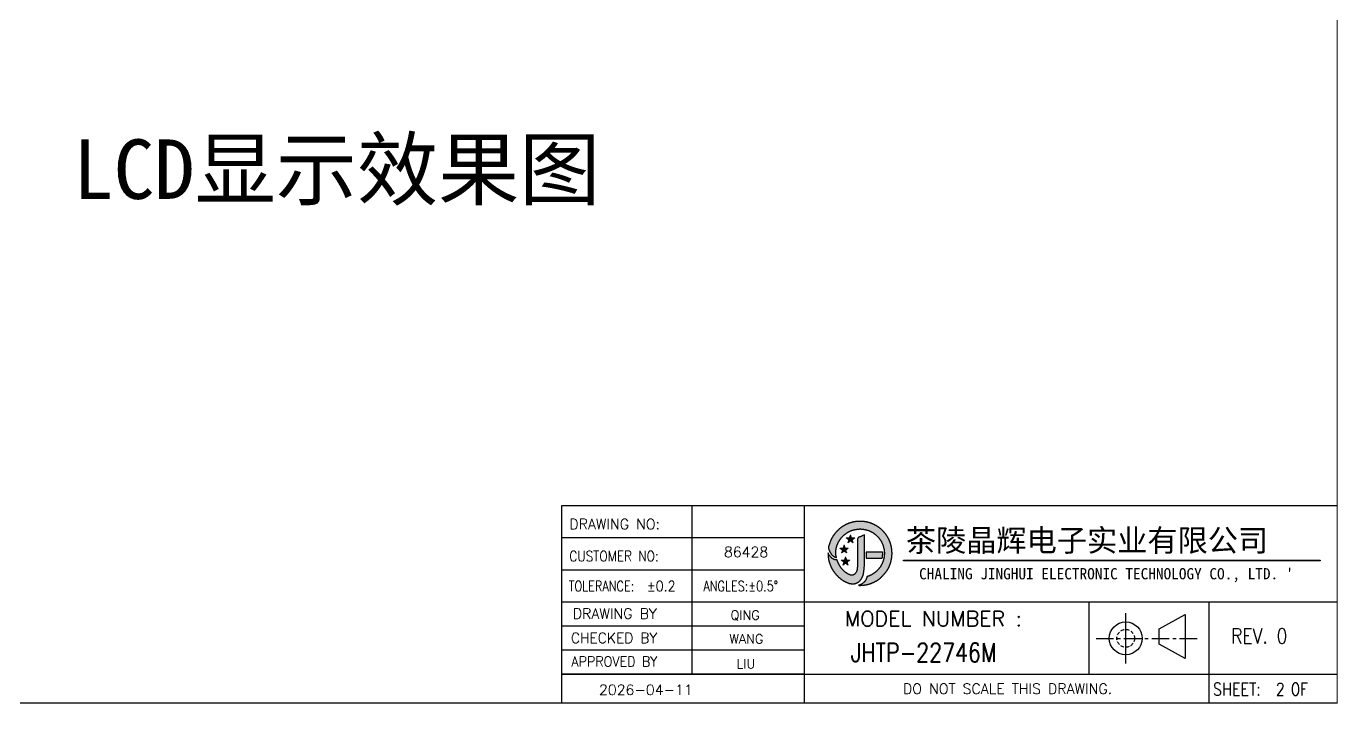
# Model space of a CAD drawing. Header units: millimetres. Extents: x 406 to 1082, y -777 to -474.
# Drawn here: x 987.7 to 1081.9, y -776.6 to -727.9 of the extents above; entities that cross this region are included whole.
import ezdxf

# ---------------------------------------------------------------- set-up
doc = ezdxf.new("R2010")
doc.units = ezdxf.units.MM
doc.linetypes.add('CENTER', pattern=[2, 1.25, -0.25, 0.25, -0.25])
doc.linetypes.add('HIDDEN', pattern=[0.375, 0.25, -0.125])
for name, color, linetype in [('C', 1, 'Continuous'), ('s', 42, 'Continuous'), ('SPEC', 2, 'Continuous'), ('图层 1', 7, 'Continuous')]:
    doc.layers.add(name, color=color, linetype=linetype)
doc.styles.add('1', font='simhei_0.ttf', dxfattribs={"height": 3})
doc.styles.add('4534', font='simhei_0.ttf')
doc.styles.add('ROMANS', font='ROMANS.shx')

# ---------------------------------------------------------------- blocks, each defined once
blk = doc.blocks.new('1')
h = blk.add_hatch(color=150)
h.set_gradient(color1=(59, 131, 247), color2=(30, 113, 246), rotation=15, tint=0.18, name='INVCYLINDER')
edge = h.paths.add_edge_path()
edge.add_spline(control_points=[(6.25, 1.71), (6.31, 1.76), (7.01, 2.45), (7.2, 2.88), (7.47, 3.41), (7.62, 4.01), (7.62, 4.61), (7.62, 4.71), (7.61, 4.82), (7.6, 4.93), (7.52, 5.87), (7.1, 6.74), (6.41, 7.38), (5.71, 8.02), (4.8, 8.37), (3.85, 8.37), (2.15, 8.37), (0.7, 7.23), (0.24, 5.68), (0.24, 5.68), (0.14, 5.35), (0.14, 5.35), (0.15, 5.24), (0.17, 4.93), (0.47, 4.5), (0.62, 4.29), (0.9, 4.17), (1.1, 4.08), (1, 4.3), (1, 4.63), (1, 4.78), (1.09, 6.28), (2.34, 7.47), (3.85, 7.47), (4.48, 7.47), (5.08, 7.26), (5.58, 6.88), (5.91, 6.64), (6.18, 6.32), (6.37, 5.96), (6.57, 5.6), (6.68, 5.18), (6.71, 4.76), (6.71, 4.71), (6.71, 4.66), (6.71, 4.61), (6.71, 4.42), (6.69, 4.23), (6.65, 4.04), (6.65, 4.04), (6.65, 4.04), (6.65, 4.03), (6.46, 3.11), (5.83, 2.33), (4.95, 1.97), (4.86, 1.93), (4.77, 1.9), (4.68, 1.87), (4.64, 1.69), (4.46, 1.07), (3.68, 0.85), (3.74, 0.84), (3.8, 0.84), (3.85, 0.84), (4.73, 0.84), (5.58, 1.15), (6.25, 1.71)], knot_values=[0, 0, 0, 0, 1, 1, 1, 2, 2, 2, 3, 3, 3, 4, 4, 4, 5, 5, 5, 6, 6, 6, 7, 7, 7, 8, 8, 8, 9, 9, 9, 10, 10, 10, 11, 11, 11, 12, 12, 12, 13, 13, 13, 14, 14, 14, 15, 15, 15, 16, 16, 16, 17, 17, 17, 18, 18, 18, 19, 19, 19, 20, 20, 20, 21, 21, 21, 22, 22, 22, 22], degree=3, periodic=0)
h = blk.add_hatch(color=150)
h.set_gradient(color1=(44, 122, 246), color2=(30, 113, 246), rotation=15, tint=0.18, name='INVCYLINDER')
edge = h.paths.add_edge_path()
edge.add_spline(control_points=[(4.1, 1.76), (4.1, 1.76), (4.1, 1.76), (4.1, 1.76), (4.1, 1.76), (4.1, 1.77), (4.1, 1.77), (4.15, 1.87), (4.18, 1.95), (4.2, 2.01), (4.2, 2.02), (4.21, 2.03), (4.21, 2.05), (4.21, 2.05), (4.21, 2.05), (4.21, 2.05), (4.24, 2.17), (4.27, 2.31), (4.3, 2.48), (4.3, 2.48), (4.3, 2.5), (4.3, 2.5), (4.33, 2.7), (4.35, 2.93), (4.36, 3.19), (4.36, 3.19), (4.36, 3.22), (4.36, 3.22), (4.38, 3.48), (4.39, 3.76), (4.39, 4.04), (4.39, 4.28), (4.39, 4.53), (4.39, 4.76), (4.39, 5.15), (4.38, 5.52), (4.37, 5.83), (4.37, 6.11), (4.36, 6.34), (4.36, 6.46), (4.36, 6.46), (4.37, 6.77), (4.37, 6.77), (4.37, 6.77), (4.09, 6.65), (4.09, 6.65), (4.04, 6.63), (4.01, 6.61), (3.97, 6.59), (3.94, 6.58), (3.89, 6.56), (3.88, 6.55), (3.76, 6.54), (3.55, 6.48), (3.55, 6.17), (3.55, 6.17), (3.55, 5.89), (3.55, 5.89), (3.55, 5.46), (3.55, 4.62), (3.54, 3.94), (3.54, 3.48), (3.54, 3.15), (3.54, 3.01), (3.54, 2.97), (3.54, 2.94), (3.53, 2.93), (3.5, 2.68), (3.46, 2.41), (3.28, 2.22), (3.16, 2.1), (3.03, 2.05), (2.88, 2.05), (2.74, 2.05), (2.59, 2.09), (2.42, 2.19), (1.9, 2.49), (1.51, 2.95), (1.24, 3.59), (1.2, 3.67), (1.18, 3.75), (1.15, 3.83), (0.62, 3.82), (0.27, 4.33), (0.27, 4.33), (0.18, 4.46), (0.12, 4.58), (0.09, 4.68), (0.09, 4.66), (0.09, 4.63), (0.09, 4.61), (0.09, 3.04), (1.07, 1.62), (2.54, 1.08), (2.54, 1.08), (2.88, 1.01), (3.12, 1.04), (3.67, 1.09), (3.96, 1.47), (4.1, 1.76)], knot_values=[0, 0, 0, 0, 1, 1, 1, 2, 2, 2, 3, 3, 3, 4, 4, 4, 5, 5, 5, 6, 6, 6, 7, 7, 7, 8, 8, 8, 9, 9, 9, 10, 10, 10, 11, 11, 11, 12, 12, 12, 13, 13, 13, 14, 14, 14, 15, 15, 15, 16, 16, 16, 17, 17, 17, 18, 18, 18, 19, 19, 19, 20, 20, 20, 21, 21, 21, 22, 22, 22, 23, 23, 23, 24, 24, 24, 25, 25, 25, 26, 26, 26, 27, 27, 27, 28, 28, 28, 29, 29, 29, 30, 30, 30, 31, 31, 31, 32, 32, 32, 33, 33, 33, 33], degree=3, periodic=0)
h = blk.add_hatch(color=150)
h.set_gradient(color1=(40, 119, 246), color2=(10, 96, 235), centered=1, tint=0.79, name='SPHERICAL')
edge = h.paths.add_edge_path()
edge.add_spline(control_points=[(6.51, 4.76), (6.51, 4.76), (4.58, 4.76), (4.58, 4.76), (4.59, 4.53), (4.59, 4.28), (4.58, 4.04), (4.58, 4.04), (6.46, 4.04), (6.46, 4.04), (6.5, 4.23), (6.52, 4.42), (6.52, 4.61), (6.52, 4.66), (6.52, 4.71), (6.51, 4.76)], knot_values=[0, 0, 0, 0, 1, 1, 1, 2, 2, 2, 3, 3, 3, 4, 4, 4, 5, 5, 5, 5], degree=3, periodic=0)
h = blk.add_hatch(color=150)
h.set_gradient(color1=(59, 131, 247), color2=(30, 113, 246), rotation=15, tint=0.18, name='INVCYLINDER')
h.paths.add_polyline_path([(8.96, 3.74), (8.96, 3.8), (57.96, 3.8), (57.96, 3.74)])
at = {"layer": 's', "true_color": 0xe50011}
h = blk.add_hatch(color=12, dxfattribs=at)
h.dxf.hatch_style = 2
h.paths.add_polyline_path([(2.72, 6.8), (2.85, 6.45), (3.22, 6.44), (2.92, 6.21), (3.03, 5.85), (2.72, 6.06), (2.41, 5.85), (2.52, 6.21), (2.22, 6.44), (2.59, 6.45)])
h = blk.add_hatch(color=12, dxfattribs=at)
h.dxf.hatch_style = 2
h.paths.add_polyline_path([(2.15, 4.18), (2.28, 3.83), (2.65, 3.82), (2.35, 3.59), (2.46, 3.23), (2.15, 3.44), (1.84, 3.23), (1.95, 3.59), (1.65, 3.82), (2.02, 3.83)])
at = {"layer": '图层 1', "true_color": 0xe50011}
h = blk.add_hatch(color=12, dxfattribs=at)
h.dxf.hatch_style = 2
h.paths.add_polyline_path([(1.98, 5.59), (2.1, 5.24), (2.47, 5.23), (2.18, 5), (2.28, 4.65), (1.98, 4.85), (1.67, 4.65), (1.77, 5), (1.48, 5.23), (1.85, 5.24)])
at = {"color": 152, "true_color": 0x0852c9}
for points in [[(6.25, 1.71), (6.28, 1.73), (6.31, 1.76), (6.33, 1.79), (6.36, 1.81), (6.38, 1.84), (6.41, 1.86), (6.43, 1.89), (6.46, 1.91), (6.48, 1.94), (6.51, 1.97), (6.53, 1.99), (6.56, 2.02), (6.58, 2.05), (6.6, 2.07), (6.63, 2.1), (6.65, 2.13), (6.68, 2.15), (6.7, 2.18), (6.72, 2.21), (6.75, 2.23), (6.77, 2.26), (6.79, 2.29), (6.82, 2.32), (6.84, 2.35), (6.86, 2.37), (6.89, 2.4), (6.91, 2.43), (6.93, 2.46), (6.95, 2.49), (6.97, 2.52), (6.99, 2.54), (7.02, 2.57), (7.04, 2.6), (7.06, 2.63), (7.08, 2.66), (7.1, 2.69), (7.11, 2.72), (7.13, 2.76), (7.15, 2.79), (7.17, 2.82), (7.18, 2.85), (7.2, 2.88), (7.21, 2.91), (7.23, 2.94), (7.24, 2.98), (7.26, 3.01), (7.27, 3.04), (7.29, 3.07), (7.3, 3.11), (7.32, 3.14), (7.33, 3.17), (7.35, 3.21), (7.36, 3.24), (7.37, 3.27), (7.38, 3.31), (7.4, 3.34), (7.41, 3.38), (7.42, 3.41), (7.43, 3.44), (7.44, 3.48), (7.45, 3.51), (7.46, 3.55), (7.47, 3.58), (7.48, 3.62), (7.49, 3.65), (7.5, 3.69), (7.51, 3.72), (7.52, 3.76), (7.53, 3.79), (7.53, 3.83), (7.54, 3.86), (7.55, 3.9), (7.56, 3.93), (7.56, 3.97), (7.57, 4), (7.57, 4.04), (7.58, 4.07), (7.58, 4.11), (7.59, 4.15), (7.59, 4.18), (7.6, 4.22), (7.6, 4.25), (7.6, 4.29), (7.61, 4.33), (7.61, 4.36), (7.61, 4.4), (7.61, 4.43), (7.62, 4.47), (7.62, 4.51), (7.62, 4.54), (7.62, 4.58), (7.62, 4.61), (7.62, 4.64), (7.62, 4.68), (7.62, 4.72), (7.61, 4.75), (7.61, 4.79), (7.61, 4.82), (7.61, 4.86), (7.61, 4.9), (7.6, 4.93), (7.6, 4.93), (7.6, 4.97), (7.6, 5), (7.59, 5.04), (7.59, 5.08), (7.58, 5.11), (7.58, 5.15), (7.57, 5.18), (7.57, 5.22), (7.56, 5.25), (7.56, 5.29), (7.55, 5.33), (7.54, 5.36), (7.54, 5.4), (7.53, 5.43), (7.52, 5.47), (7.51, 5.5), (7.5, 5.54), (7.49, 5.57), (7.48, 5.61), (7.47, 5.64), (7.46, 5.68), (7.45, 5.71), (7.44, 5.74), (7.43, 5.78), (7.42, 5.81), (7.41, 5.85), (7.4, 5.88), (7.38, 5.91), (7.37, 5.95), (7.36, 5.98), (7.35, 6.02), (7.33, 6.05), (7.32, 6.08), (7.3, 6.12), (7.29, 6.15), (7.27, 6.18), (7.26, 6.21), (7.24, 6.25), (7.23, 6.28), (7.21, 6.31), (7.2, 6.34), (7.18, 6.37), (7.16, 6.41), (7.14, 6.44), (7.13, 6.47), (7.11, 6.5), (7.09, 6.53), (7.07, 6.56), (7.05, 6.59), (7.03, 6.62), (7.01, 6.65), (6.99, 6.68), (6.97, 6.71), (6.95, 6.74), (6.93, 6.77), (6.91, 6.8), (6.89, 6.83), (6.87, 6.86), (6.85, 6.89), (6.83, 6.92), (6.8, 6.95), (6.78, 6.98), (6.76, 7), (6.74, 7.03), (6.71, 7.06), (6.69, 7.09), (6.66, 7.11), (6.64, 7.14), (6.62, 7.17), (6.59, 7.19), (6.57, 7.22), (6.54, 7.24), (6.52, 7.27), (6.49, 7.3), (6.47, 7.32), (6.44, 7.35), (6.41, 7.37), (6.41, 7.38), (6.38, 7.4), (6.35, 7.43), (6.32, 7.45), (6.3, 7.47), (6.27, 7.5), (6.24, 7.52), (6.21, 7.54), (6.19, 7.56), (6.16, 7.59), (6.13, 7.61), (6.1, 7.63), (6.07, 7.65), (6.04, 7.67), (6.01, 7.69), (5.98, 7.71), (5.95, 7.73), (5.92, 7.75), (5.89, 7.77), (5.86, 7.79), (5.83, 7.81), (5.8, 7.83), (5.77, 7.85), (5.74, 7.87), (5.71, 7.89), (5.68, 7.9), (5.65, 7.92), (5.61, 7.94), (5.58, 7.95), (5.55, 7.97), (5.52, 7.99), (5.48, 8), (5.45, 8.02), (5.42, 8.03), (5.39, 8.05), (5.35, 8.06), (5.32, 8.08), (5.29, 8.09), (5.25, 8.1), (5.22, 8.12), (5.19, 8.13), (5.15, 8.14), (5.12, 8.16), (5.09, 8.17), (5.05, 8.18), (5.02, 8.19), (4.98, 8.2), (4.95, 8.21), (4.91, 8.22), (4.88, 8.23), (4.84, 8.24), (4.81, 8.25), (4.77, 8.26), (4.74, 8.27), (4.7, 8.28), (4.67, 8.29), (4.63, 8.29), (4.6, 8.3), (4.56, 8.31), (4.53, 8.31), (4.49, 8.32), (4.46, 8.33), (4.42, 8.33), (4.39, 8.34), (4.35, 8.34), (4.31, 8.35), (4.28, 8.35), (4.24, 8.35), (4.21, 8.36), (4.17, 8.36), (4.13, 8.36), (4.1, 8.37), (4.06, 8.37), (4.03, 8.37), (3.99, 8.37), (3.95, 8.37), (3.92, 8.37), (3.88, 8.37), (3.85, 8.37), (3.82, 8.37), (3.78, 8.37), (3.74, 8.37), (3.71, 8.37), (3.67, 8.37), (3.64, 8.37), (3.6, 8.37), (3.56, 8.36), (3.53, 8.36), (3.49, 8.36), (3.46, 8.35), (3.42, 8.35), (3.38, 8.35), (3.35, 8.34), (3.31, 8.34), (3.28, 8.33), (3.24, 8.33), (3.21, 8.32), (3.17, 8.31), (3.14, 8.31), (3.1, 8.3), (3.06, 8.29), (3.03, 8.28), (2.99, 8.28), (2.96, 8.27), (2.92, 8.26), (2.89, 8.25), (2.85, 8.24), (2.82, 8.23), (2.79, 8.22), (2.75, 8.21), (2.72, 8.2), (2.68, 8.19), (2.65, 8.18), (2.61, 8.17), (2.58, 8.15), (2.55, 8.14), (2.51, 8.13), (2.48, 8.12), (2.45, 8.1), (2.41, 8.09), (2.38, 8.07), (2.35, 8.06), (2.31, 8.05), (2.28, 8.03), (2.25, 8.02), (2.21, 8), (2.18, 7.98), (2.15, 7.97), (2.12, 7.95), (2.09, 7.93), (2.05, 7.92), (2.02, 7.9), (1.99, 7.88), (1.96, 7.86), (1.93, 7.85), (1.9, 7.83), (1.87, 7.81), (1.84, 7.79), (1.81, 7.77), (1.78, 7.75), (1.75, 7.73), (1.72, 7.71), (1.69, 7.69), (1.66, 7.67), (1.63, 7.65), (1.6, 7.62), (1.57, 7.6), (1.54, 7.58), (1.51, 7.56), (1.49, 7.54), (1.46, 7.51), (1.43, 7.49), (1.4, 7.47), (1.38, 7.44), (1.35, 7.42), (1.32, 7.4), (1.3, 7.37), (1.27, 7.35), (1.24, 7.32), (1.22, 7.3), (1.19, 7.27), (1.17, 7.25), (1.14, 7.22), (1.12, 7.19), (1.09, 7.17), (1.07, 7.14), (1.04, 7.11), (1.02, 7.09), (1, 7.06), (0.97, 7.03), (0.95, 7), (0.93, 6.98), (0.9, 6.95), (0.88, 6.92), (0.86, 6.89), (0.84, 6.86), (0.82, 6.83), (0.8, 6.8), (0.77, 6.78), (0.75, 6.75), (0.73, 6.72), (0.71, 6.69), (0.69, 6.66), (0.67, 6.63), (0.65, 6.6), (0.64, 6.56), (0.62, 6.53), (0.6, 6.5), (0.58, 6.47), (0.56, 6.44), (0.55, 6.41), (0.53, 6.38), (0.51, 6.35), (0.5, 6.31), (0.48, 6.28), (0.46, 6.25), (0.45, 6.22), (0.43, 6.18), (0.42, 6.15), (0.4, 6.12), (0.39, 6.08), (0.37, 6.05), (0.36, 6.02), (0.35, 5.98), (0.33, 5.95), (0.32, 5.92), (0.31, 5.88), (0.3, 5.85), (0.29, 5.82), (0.27, 5.78), (0.26, 5.75), (0.25, 5.71), (0.24, 5.68), (0.24, 5.68), (0.23, 5.64), (0.22, 5.61), (0.21, 5.57), (0.2, 5.54), (0.19, 5.51), (0.17, 5.47), (0.16, 5.44), (0.15, 5.4), (0.14, 5.37), (0.14, 5.35), (0.14, 5.31), (0.14, 5.28), (0.15, 5.24), (0.16, 5.21), (0.16, 5.17), (0.17, 5.14), (0.18, 5.1), (0.19, 5.07), (0.2, 5.03), (0.21, 5), (0.22, 4.96), (0.24, 4.93), (0.25, 4.9), (0.27, 4.86), (0.28, 4.83), (0.3, 4.8), (0.31, 4.77), (0.33, 4.73), (0.35, 4.7), (0.36, 4.67), (0.38, 4.64), (0.4, 4.61), (0.42, 4.58), (0.44, 4.55), (0.46, 4.52), (0.47, 4.5), (0.5, 4.47), (0.52, 4.44), (0.54, 4.41), (0.57, 4.39), (0.6, 4.36), (0.62, 4.34), (0.65, 4.32), (0.68, 4.3), (0.71, 4.28), (0.74, 4.26), (0.77, 4.24), (0.8, 4.22), (0.84, 4.21), (0.87, 4.19), (0.9, 4.17), (0.93, 4.16), (0.97, 4.14), (1, 4.13), (1.03, 4.11), (1.06, 4.1), (1.1, 4.08), (1.1, 4.08), (1.09, 4.12), (1.07, 4.15), (1.06, 4.18), (1.05, 4.22), (1.04, 4.25), (1.04, 4.29), (1.03, 4.32), (1.02, 4.36), (1.02, 4.4), (1.01, 4.43), (1.01, 4.47), (1.01, 4.5), (1, 4.54), (1, 4.57), (1, 4.61), (1, 4.65), (1, 4.68), (1, 4.72), (1, 4.75), (1, 4.78), (1, 4.81), (1, 4.85), (1.01, 4.88), (1.01, 4.92), (1.02, 4.96), (1.02, 4.99), (1.02, 5.03), (1.03, 5.06), (1.04, 5.1), (1.04, 5.13), (1.05, 5.17), (1.06, 5.2), (1.06, 5.24), (1.07, 5.27), (1.08, 5.31), (1.09, 5.34), (1.1, 5.38), (1.11, 5.41), (1.12, 5.45), (1.13, 5.48), (1.14, 5.52), (1.15, 5.55), (1.17, 5.58), (1.18, 5.62), (1.19, 5.65), (1.2, 5.69), (1.22, 5.72), (1.23, 5.75), (1.25, 5.79), (1.26, 5.82), (1.28, 5.85), (1.29, 5.88), (1.31, 5.92), (1.33, 5.95), (1.34, 5.98), (1.36, 6.01), (1.38, 6.04), (1.4, 6.07), (1.42, 6.1), (1.43, 6.13), (1.45, 6.16), (1.47, 6.19), (1.49, 6.22), (1.52, 6.25), (1.54, 6.28), (1.56, 6.31), (1.58, 6.34), (1.6, 6.37), (1.62, 6.4), (1.65, 6.43), (1.67, 6.45), (1.69, 6.48), (1.72, 6.51), (1.74, 6.53), (1.77, 6.56), (1.79, 6.59), (1.82, 6.61), (1.84, 6.64), (1.87, 6.66), (1.89, 6.69), (1.92, 6.71), (1.95, 6.74), (1.97, 6.76), (2, 6.78), (2.03, 6.81), (2.06, 6.83), (2.08, 6.85), (2.11, 6.88), (2.14, 6.9), (2.17, 6.92), (2.2, 6.94), (2.23, 6.96), (2.26, 6.98), (2.29, 7), (2.32, 7.02), (2.35, 7.04), (2.38, 7.06), (2.41, 7.08), (2.44, 7.09), (2.47, 7.11), (2.51, 7.13), (2.54, 7.15), (2.57, 7.16), (2.6, 7.18), (2.63, 7.19), (2.67, 7.21), (2.7, 7.22), (2.73, 7.24), (2.77, 7.25), (2.8, 7.27), (2.83, 7.28), (2.87, 7.29), (2.9, 7.3), (2.93, 7.32), (2.97, 7.33), (3, 7.34), (3.04, 7.35), (3.07, 7.36), (3.11, 7.37), (3.14, 7.38), (3.18, 7.39), (3.21, 7.39), (3.25, 7.4), (3.28, 7.41), (3.32, 7.42), (3.35, 7.42), (3.39, 7.43), (3.42, 7.43), (3.46, 7.44), (3.5, 7.44), (3.53, 7.45), (3.57, 7.45), (3.6, 7.46), (3.64, 7.46), (3.67, 7.46), (3.71, 7.46), (3.75, 7.46), (3.78, 7.47), (3.82, 7.47), (3.85, 7.47), (3.89, 7.47), (3.92, 7.47), (3.96, 7.46), (4, 7.46), (4.03, 7.46), (4.07, 7.46), (4.1, 7.46), (4.14, 7.45), (4.18, 7.45), (4.21, 7.44), (4.25, 7.44), (4.28, 7.43), (4.32, 7.43), (4.35, 7.42), (4.39, 7.42), (4.42, 7.41), (4.46, 7.4), (4.5, 7.39), (4.53, 7.39), (4.57, 7.38), (4.6, 7.37), (4.64, 7.36), (4.67, 7.35), (4.7, 7.34), (4.74, 7.33), (4.77, 7.32), (4.81, 7.3), (4.84, 7.29), (4.87, 7.28), (4.91, 7.27), (4.94, 7.25), (4.97, 7.24), (5.01, 7.22), (5.04, 7.21), (5.07, 7.19), (5.11, 7.18), (5.14, 7.16), (5.17, 7.15), (5.2, 7.13), (5.23, 7.11), (5.26, 7.09), (5.3, 7.08), (5.33, 7.06), (5.36, 7.04), (5.39, 7.02), (5.42, 7), (5.45, 6.98), (5.48, 6.96), (5.51, 6.94), (5.54, 6.92), (5.57, 6.9), (5.58, 6.88), (5.61, 6.86), (5.64, 6.84), (5.67, 6.81), (5.7, 6.79), (5.72, 6.77), (5.75, 6.74), (5.78, 6.72), (5.8, 6.69), (5.83, 6.67), (5.86, 6.64), (5.88, 6.62), (5.91, 6.59), (5.93, 6.57), (5.96, 6.54), (5.98, 6.51), (6, 6.49), (6.03, 6.46), (6.05, 6.43), (6.07, 6.4), (6.1, 6.38), (6.12, 6.35), (6.14, 6.32), (6.16, 6.29), (6.18, 6.26), (6.2, 6.23), (6.22, 6.2), (6.24, 6.17), (6.26, 6.14), (6.28, 6.11), (6.3, 6.08), (6.32, 6.05), (6.34, 6.02), (6.36, 5.99), (6.37, 5.96), (6.38, 5.93), (6.4, 5.9), (6.42, 5.87), (6.43, 5.84), (6.45, 5.8), (6.46, 5.77), (6.48, 5.74), (6.49, 5.7), (6.51, 5.67), (6.52, 5.64), (6.53, 5.6), (6.54, 5.57), (6.56, 5.54), (6.57, 5.5), (6.58, 5.47), (6.59, 5.43), (6.6, 5.4), (6.61, 5.36), (6.62, 5.33), (6.63, 5.29), (6.63, 5.26), (6.64, 5.22), (6.65, 5.19), (6.66, 5.15), (6.66, 5.12), (6.67, 5.08), (6.68, 5.05), (6.68, 5.01), (6.69, 4.98), (6.69, 4.94), (6.69, 4.9), (6.7, 4.87), (6.7, 4.83), (6.7, 4.8), (6.71, 4.76), (6.71, 4.72), (6.71, 4.69), (6.71, 4.65), (6.71, 4.62), (6.71, 4.61), (6.71, 4.57), (6.71, 4.54), (6.71, 4.5), (6.71, 4.46), (6.7, 4.43), (6.7, 4.39), (6.7, 4.36), (6.7, 4.32), (6.69, 4.29), (6.69, 4.25), (6.68, 4.21), (6.68, 4.18), (6.67, 4.14), (6.67, 4.11), (6.66, 4.07), (6.65, 4.04), (6.65, 4.03), (6.64, 4), (6.64, 3.96), (6.63, 3.93), (6.62, 3.89), (6.61, 3.86), (6.6, 3.82), (6.59, 3.79), (6.58, 3.76), (6.57, 3.72), (6.56, 3.69), (6.55, 3.65), (6.53, 3.62), (6.52, 3.59), (6.51, 3.55), (6.49, 3.52), (6.48, 3.49), (6.47, 3.45), (6.45, 3.42), (6.44, 3.39), (6.42, 3.35), (6.41, 3.32), (6.39, 3.29), (6.37, 3.26), (6.35, 3.23), (6.34, 3.19), (6.32, 3.16), (6.3, 3.13), (6.28, 3.1), (6.26, 3.07), (6.24, 3.04), (6.22, 3.01), (6.2, 2.98), (6.18, 2.95), (6.16, 2.92), (6.14, 2.89), (6.12, 2.86), (6.1, 2.84), (6.07, 2.81), (6.05, 2.78), (6.03, 2.75), (6, 2.73), (5.98, 2.7), (5.95, 2.67), (5.93, 2.65), (5.91, 2.62), (5.88, 2.59), (5.85, 2.57), (5.83, 2.54), (5.8, 2.52), (5.78, 2.49), (5.75, 2.47), (5.72, 2.45), (5.69, 2.42), (5.67, 2.4), (5.64, 2.38), (5.61, 2.36), (5.58, 2.33), (5.55, 2.31), (5.52, 2.29), (5.49, 2.27), (5.47, 2.25), (5.44, 2.23), (5.4, 2.21), (5.37, 2.19), (5.34, 2.17), (5.31, 2.15), (5.28, 2.13), (5.25, 2.12), (5.22, 2.1), (5.19, 2.08), (5.16, 2.06), (5.12, 2.05), (5.09, 2.03), (5.06, 2.02), (5.03, 2), (4.99, 1.99), (4.96, 1.97), (4.95, 1.97), (4.92, 1.96), (4.88, 1.94), (4.85, 1.93), (4.82, 1.92), (4.78, 1.91), (4.75, 1.89), (4.71, 1.88), (4.68, 1.87), (4.68, 1.87), (4.67, 1.84), (4.66, 1.8), (4.65, 1.77), (4.64, 1.73), (4.63, 1.7), (4.61, 1.66), (4.6, 1.63), (4.59, 1.6), (4.57, 1.57), (4.56, 1.53), (4.54, 1.5), (4.52, 1.47), (4.5, 1.44), (4.48, 1.41), (4.46, 1.38), (4.44, 1.35), (4.42, 1.32), (4.4, 1.29), (4.37, 1.27), (4.35, 1.24), (4.32, 1.21), (4.3, 1.19), (4.27, 1.16), (4.24, 1.14), (4.22, 1.12), (4.19, 1.09), (4.16, 1.07), (4.13, 1.05), (4.1, 1.03), (4.07, 1.01), (4.04, 1), (4.01, 0.98), (3.97, 0.96), (3.94, 0.94), (3.91, 0.93), (3.88, 0.92), (3.84, 0.9), (3.81, 0.89), (3.78, 0.88), (3.74, 0.87), (3.71, 0.85), (3.68, 0.85), (3.72, 0.85), (3.75, 0.84), (3.79, 0.84), (3.83, 0.84), (3.85, 0.84), (3.89, 0.84), (3.92, 0.84), (3.96, 0.84), (4, 0.85), (4.03, 0.85), (4.07, 0.85), (4.1, 0.85), (4.14, 0.85), (4.18, 0.86), (4.21, 0.86), (4.25, 0.86), (4.28, 0.87), (4.32, 0.87), (4.35, 0.88), (4.39, 0.88), (4.43, 0.89), (4.46, 0.89), (4.5, 0.9), (4.53, 0.91), (4.57, 0.91), (4.6, 0.92), (4.64, 0.93), (4.67, 0.93), (4.71, 0.94), (4.74, 0.95), (4.78, 0.96), (4.81, 0.97), (4.85, 0.98), (4.88, 0.99), (4.92, 1), (4.95, 1.01), (4.99, 1.02), (5.02, 1.03), (5.06, 1.04), (5.09, 1.05), (5.12, 1.07), (5.16, 1.08), (5.19, 1.09), (5.22, 1.1), (5.26, 1.12), (5.29, 1.13), (5.32, 1.14), (5.36, 1.16), (5.39, 1.17), (5.42, 1.19), (5.46, 1.2), (5.49, 1.22), (5.52, 1.23), (5.55, 1.25), (5.59, 1.27), (5.62, 1.28), (5.65, 1.3), (5.68, 1.32), (5.71, 1.34), (5.74, 1.35), (5.77, 1.37), (5.81, 1.39), (5.84, 1.41), (5.87, 1.43), (5.9, 1.45), (5.93, 1.47), (5.96, 1.49), (5.99, 1.51), (6.02, 1.53), (6.05, 1.55), (6.08, 1.57), (6.1, 1.59), (6.13, 1.61), (6.16, 1.64), (6.19, 1.66), (6.22, 1.68), (6.25, 1.7)], [(4.1, 1.76), (4.1, 1.76), (4.1, 1.77), (4.12, 1.8), (4.13, 1.84), (4.15, 1.87), (4.16, 1.9), (4.17, 1.94), (4.19, 1.97), (4.2, 2.01), (4.2, 2.01), (4.21, 2.04), (4.21, 2.05), (4.21, 2.05), (4.22, 2.09), (4.23, 2.12), (4.24, 2.16), (4.25, 2.19), (4.25, 2.23), (4.26, 2.27), (4.27, 2.3), (4.27, 2.34), (4.28, 2.37), (4.29, 2.41), (4.29, 2.44), (4.3, 2.48), (4.3, 2.48), (4.3, 2.5), (4.3, 2.54), (4.31, 2.57), (4.31, 2.61), (4.32, 2.64), (4.32, 2.68), (4.33, 2.72), (4.33, 2.75), (4.33, 2.79), (4.34, 2.82), (4.34, 2.86), (4.34, 2.9), (4.35, 2.93), (4.35, 2.97), (4.35, 3), (4.35, 3.04), (4.36, 3.08), (4.36, 3.11), (4.36, 3.15), (4.36, 3.18), (4.36, 3.19), (4.36, 3.22), (4.37, 3.26), (4.37, 3.29), (4.37, 3.33), (4.37, 3.37), (4.37, 3.4), (4.38, 3.44), (4.38, 3.47), (4.38, 3.51), (4.38, 3.55), (4.38, 3.58), (4.38, 3.62), (4.38, 3.65), (4.38, 3.69), (4.39, 3.73), (4.39, 3.76), (4.39, 3.8), (4.39, 3.83), (4.39, 3.87), (4.39, 3.91), (4.39, 3.94), (4.39, 3.98), (4.39, 4.02), (4.39, 4.04), (4.39, 4.08), (4.39, 4.12), (4.39, 4.15), (4.39, 4.19), (4.39, 4.22), (4.39, 4.26), (4.39, 4.3), (4.39, 4.33), (4.39, 4.37), (4.39, 4.4), (4.39, 4.44), (4.39, 4.48), (4.39, 4.51), (4.39, 4.55), (4.39, 4.58), (4.39, 4.62), (4.39, 4.66), (4.39, 4.69), (4.39, 4.73), (4.39, 4.76), (4.39, 4.8), (4.39, 4.83), (4.39, 4.87), (4.39, 4.9), (4.39, 4.94), (4.39, 4.98), (4.39, 5.01), (4.39, 5.05), (4.39, 5.08), (4.39, 5.12), (4.39, 5.16), (4.39, 5.19), (4.39, 5.23), (4.39, 5.26), (4.39, 5.3), (4.38, 5.34), (4.38, 5.37), (4.38, 5.41), (4.38, 5.45), (4.38, 5.48), (4.38, 5.52), (4.38, 5.55), (4.38, 5.59), (4.38, 5.63), (4.38, 5.66), (4.38, 5.7), (4.38, 5.73), (4.38, 5.77), (4.37, 5.81), (4.37, 5.83), (4.37, 5.87), (4.37, 5.9), (4.37, 5.94), (4.37, 5.97), (4.37, 6.01), (4.37, 6.05), (4.37, 6.08), (4.37, 6.12), (4.37, 6.15), (4.37, 6.19), (4.37, 6.23), (4.37, 6.26), (4.36, 6.3), (4.36, 6.33), (4.36, 6.37), (4.36, 6.41), (4.36, 6.44), (4.36, 6.46), (4.37, 6.77), (4.09, 6.65), (4.05, 6.63), (4.02, 6.62), (3.99, 6.6), (3.97, 6.59), (3.94, 6.58), (3.9, 6.56), (3.88, 6.55), (3.84, 6.55), (3.81, 6.54), (3.77, 6.53), (3.74, 6.52), (3.71, 6.5), (3.68, 6.48), (3.65, 6.46), (3.63, 6.43), (3.61, 6.4), (3.59, 6.37), (3.57, 6.34), (3.56, 6.31), (3.55, 6.27), (3.55, 6.24), (3.55, 6.2), (3.55, 6.17), (3.55, 5.89), (3.55, 5.85), (3.55, 5.82), (3.55, 5.78), (3.55, 5.74), (3.55, 5.71), (3.55, 5.67), (3.55, 5.64), (3.55, 5.6), (3.55, 5.56), (3.55, 5.53), (3.55, 5.49), (3.55, 5.46), (3.55, 5.42), (3.55, 5.38), (3.55, 5.35), (3.55, 5.31), (3.55, 5.28), (3.55, 5.24), (3.55, 5.2), (3.55, 5.17), (3.55, 5.13), (3.55, 5.1), (3.55, 5.06), (3.55, 5.02), (3.55, 4.99), (3.55, 4.95), (3.55, 4.92), (3.55, 4.88), (3.55, 4.84), (3.55, 4.81), (3.55, 4.77), (3.55, 4.73), (3.55, 4.7), (3.55, 4.66), (3.55, 4.63), (3.55, 4.59), (3.55, 4.55), (3.55, 4.52), (3.55, 4.48), (3.55, 4.45), (3.55, 4.41), (3.55, 4.37), (3.55, 4.34), (3.55, 4.3), (3.55, 4.27), (3.55, 4.23), (3.55, 4.19), (3.55, 4.16), (3.55, 4.12), (3.55, 4.09), (3.55, 4.05), (3.55, 4.01), (3.54, 3.98), (3.54, 3.94), (3.54, 3.91), (3.54, 3.87), (3.54, 3.84), (3.54, 3.8), (3.54, 3.76), (3.54, 3.73), (3.54, 3.69), (3.54, 3.66), (3.54, 3.62), (3.54, 3.58), (3.54, 3.55), (3.54, 3.51), (3.54, 3.48), (3.54, 3.44), (3.54, 3.4), (3.54, 3.37), (3.54, 3.33), (3.54, 3.3), (3.54, 3.26), (3.54, 3.22), (3.54, 3.19), (3.54, 3.15), (3.54, 3.12), (3.54, 3.08), (3.54, 3.04), (3.54, 3.01), (3.54, 3.01), (3.54, 2.97), (3.53, 2.93), (3.53, 2.93), (3.53, 2.9), (3.53, 2.86), (3.52, 2.82), (3.51, 2.79), (3.51, 2.75), (3.5, 2.72), (3.5, 2.68), (3.49, 2.65), (3.48, 2.61), (3.47, 2.58), (3.46, 2.54), (3.45, 2.51), (3.43, 2.48), (3.42, 2.44), (3.41, 2.41), (3.39, 2.38), (3.37, 2.35), (3.35, 2.32), (3.33, 2.29), (3.31, 2.26), (3.28, 2.23), (3.28, 2.22), (3.25, 2.2), (3.22, 2.17), (3.2, 2.15), (3.17, 2.13), (3.14, 2.11), (3.1, 2.09), (3.07, 2.08), (3.04, 2.07), (3, 2.06), (2.97, 2.05), (2.93, 2.05), (2.9, 2.05), (2.88, 2.05), (2.84, 2.05), (2.81, 2.05), (2.77, 2.05), (2.73, 2.06), (2.7, 2.07), (2.66, 2.08), (2.63, 2.09), (2.6, 2.1), (2.56, 2.12), (2.53, 2.13), (2.5, 2.15), (2.47, 2.16), (2.43, 2.18), (2.42, 2.19), (2.39, 2.21), (2.36, 2.22), (2.33, 2.24), (2.3, 2.26), (2.27, 2.28), (2.24, 2.3), (2.21, 2.32), (2.18, 2.35), (2.15, 2.37), (2.12, 2.39), (2.1, 2.41), (2.07, 2.43), (2.04, 2.46), (2.01, 2.48), (1.99, 2.5), (1.96, 2.53), (1.93, 2.55), (1.91, 2.58), (1.88, 2.6), (1.86, 2.63), (1.83, 2.66), (1.81, 2.68), (1.78, 2.71), (1.76, 2.74), (1.73, 2.76), (1.71, 2.79), (1.69, 2.82), (1.67, 2.85), (1.64, 2.88), (1.62, 2.9), (1.6, 2.93), (1.58, 2.96), (1.56, 2.99), (1.54, 3.02), (1.52, 3.05), (1.5, 3.08), (1.48, 3.11), (1.46, 3.14), (1.44, 3.17), (1.43, 3.21), (1.41, 3.24), (1.39, 3.27), (1.37, 3.3), (1.36, 3.33), (1.34, 3.36), (1.33, 3.4), (1.31, 3.43), (1.29, 3.46), (1.28, 3.49), (1.26, 3.53), (1.25, 3.56), (1.24, 3.59), (1.23, 3.62), (1.21, 3.65), (1.2, 3.69), (1.19, 3.72), (1.17, 3.75), (1.16, 3.79), (1.15, 3.82), (1.15, 3.83), (1.11, 3.83), (1.08, 3.83), (1.04, 3.83), (1, 3.84), (0.97, 3.84), (0.93, 3.85), (0.9, 3.86), (0.86, 3.87), (0.83, 3.89), (0.8, 3.9), (0.76, 3.91), (0.73, 3.93), (0.7, 3.95), (0.67, 3.96), (0.64, 3.98), (0.61, 4), (0.58, 4.02), (0.55, 4.04), (0.52, 4.07), (0.49, 4.09), (0.47, 4.11), (0.44, 4.14), (0.41, 4.16), (0.39, 4.19), (0.36, 4.21), (0.34, 4.24), (0.32, 4.27), (0.29, 4.3), (0.27, 4.33), (0.27, 4.33), (0.25, 4.36), (0.23, 4.39), (0.21, 4.42), (0.19, 4.45), (0.17, 4.48), (0.16, 4.52), (0.14, 4.55), (0.13, 4.58), (0.11, 4.61), (0.1, 4.65), (0.09, 4.68), (0.09, 4.65), (0.09, 4.61), (0.09, 4.61), (0.09, 4.57), (0.09, 4.54), (0.09, 4.5), (0.09, 4.46), (0.09, 4.43), (0.09, 4.39), (0.09, 4.36), (0.1, 4.32), (0.1, 4.28), (0.1, 4.25), (0.11, 4.21), (0.11, 4.18), (0.12, 4.14), (0.12, 4.11), (0.13, 4.07), (0.13, 4.03), (0.14, 4), (0.14, 3.96), (0.15, 3.93), (0.16, 3.89), (0.16, 3.86), (0.17, 3.82), (0.18, 3.79), (0.19, 3.75), (0.19, 3.72), (0.2, 3.68), (0.21, 3.65), (0.22, 3.61), (0.23, 3.58), (0.24, 3.54), (0.25, 3.51), (0.26, 3.47), (0.27, 3.44), (0.29, 3.41), (0.3, 3.37), (0.31, 3.34), (0.32, 3.3), (0.33, 3.27), (0.35, 3.24), (0.36, 3.2), (0.37, 3.17), (0.39, 3.14), (0.4, 3.1), (0.42, 3.07), (0.43, 3.04), (0.45, 3), (0.46, 2.97), (0.48, 2.94), (0.5, 2.91), (0.51, 2.88), (0.53, 2.84), (0.55, 2.81), (0.56, 2.78), (0.58, 2.75), (0.6, 2.72), (0.62, 2.69), (0.64, 2.66), (0.65, 2.63), (0.67, 2.59), (0.69, 2.56), (0.71, 2.53), (0.73, 2.5), (0.75, 2.47), (0.77, 2.44), (0.79, 2.42), (0.82, 2.39), (0.84, 2.36), (0.86, 2.33), (0.88, 2.3), (0.9, 2.27), (0.93, 2.24), (0.95, 2.22), (0.97, 2.19), (0.99, 2.16), (1.02, 2.13), (1.04, 2.11), (1.07, 2.08), (1.09, 2.05), (1.12, 2.03), (1.14, 2), (1.16, 1.97), (1.19, 1.95), (1.22, 1.92), (1.24, 1.9), (1.27, 1.87), (1.29, 1.85), (1.32, 1.82), (1.35, 1.8), (1.37, 1.78), (1.4, 1.75), (1.43, 1.73), (1.46, 1.71), (1.48, 1.68), (1.51, 1.66), (1.54, 1.64), (1.57, 1.62), (1.6, 1.59), (1.63, 1.57), (1.66, 1.55), (1.69, 1.53), (1.71, 1.51), (1.74, 1.49), (1.77, 1.47), (1.8, 1.45), (1.83, 1.43), (1.87, 1.41), (1.9, 1.39), (1.93, 1.37), (1.96, 1.35), (1.99, 1.34), (2.02, 1.32), (2.05, 1.3), (2.08, 1.28), (2.12, 1.27), (2.15, 1.25), (2.18, 1.23), (2.21, 1.22), (2.24, 1.2), (2.28, 1.19), (2.31, 1.17), (2.34, 1.16), (2.38, 1.14), (2.41, 1.13), (2.44, 1.12), (2.48, 1.1), (2.51, 1.09), (2.54, 1.08), (2.58, 1.07), (2.61, 1.07), (2.65, 1.06), (2.68, 1.06), (2.72, 1.05), (2.76, 1.05), (2.79, 1.04), (2.83, 1.04), (2.86, 1.04), (2.9, 1.03), (2.93, 1.03), (2.97, 1.03), (3.01, 1.03), (3.04, 1.03), (3.08, 1.03), (3.12, 1.03), (3.12, 1.04), (3.16, 1.04), (3.19, 1.04), (3.23, 1.05), (3.26, 1.06), (3.3, 1.07), (3.33, 1.07), (3.37, 1.08), (3.4, 1.1), (3.44, 1.11), (3.47, 1.12), (3.5, 1.14), (3.53, 1.15), (3.57, 1.17), (3.6, 1.19), (3.63, 1.21), (3.66, 1.23), (3.69, 1.25), (3.72, 1.27), (3.74, 1.29), (3.77, 1.32), (3.8, 1.34), (3.82, 1.37), (3.85, 1.39), (3.87, 1.42), (3.9, 1.45), (3.92, 1.48), (3.94, 1.5), (3.96, 1.53), (3.98, 1.56), (4, 1.59), (4.02, 1.62), (4.04, 1.65), (4.06, 1.69), (4.08, 1.72), (4.09, 1.75)], [(6.51, 4.76), (4.58, 4.76), (4.58, 4.72), (4.58, 4.69), (4.58, 4.65), (4.58, 4.62), (4.59, 4.58), (4.59, 4.54), (4.59, 4.51), (4.59, 4.47), (4.59, 4.44), (4.59, 4.4), (4.59, 4.36), (4.59, 4.33), (4.58, 4.29), (4.58, 4.26), (4.58, 4.22), (4.58, 4.18), (4.58, 4.15), (4.58, 4.11), (4.58, 4.08), (4.58, 4.04), (6.46, 4.04), (6.47, 4.08), (6.48, 4.11), (6.48, 4.15), (6.49, 4.18), (6.49, 4.22), (6.5, 4.26), (6.5, 4.29), (6.5, 4.33), (6.51, 4.36), (6.51, 4.4), (6.51, 4.44), (6.52, 4.47), (6.52, 4.51), (6.52, 4.54), (6.52, 4.58), (6.52, 4.61), (6.52, 4.64), (6.52, 4.68), (6.52, 4.72), (6.51, 4.75)]]:
    blk.add_lwpolyline(points, close=True, dxfattribs=at)
blk.add_lwpolyline([(8.96, 3.74), (8.96, 3.8), (57.96, 3.8), (57.96, 3.74)], close=True)
at = {"layer": 's', "color": 1, "lineweight": 0}
for points in [[(2.72, 6.8), (2.85, 6.45), (3.22, 6.44), (2.92, 6.21), (3.03, 5.85), (2.72, 6.06), (2.41, 5.85), (2.52, 6.21), (2.22, 6.44), (2.59, 6.45)], [(1.98, 5.59), (2.1, 5.24), (2.47, 5.23), (2.18, 5), (2.28, 4.65), (1.98, 4.85), (1.67, 4.65), (1.77, 5), (1.48, 5.23), (1.85, 5.24)], [(2.15, 4.18), (2.28, 3.83), (2.65, 3.82), (2.35, 3.59), (2.46, 3.23), (2.15, 3.44), (1.84, 3.23), (1.95, 3.59), (1.65, 3.82), (2.02, 3.83)]]:
    blk.add_lwpolyline(points, close=True, dxfattribs=at)
at = {"layer": 'C', "color": 4, "style": '1'}
blk.add_text('茶陵晶辉电子实业有限公司', height=2.6038, dxfattribs=at).set_placement((9.24, 4.83))
at = {"layer": 'SPEC', "color": 4, "style": '1'}
blk.add_text("CHALING JINGHUI ELECTRONIC TECHNOLOGY CO., LTD. '", height=1.321, dxfattribs=at).set_placement((10.8, 1.55))

msp = doc.modelspace()

# ---------------------------------------------------------------- linework, layer by layer
at = {"layer": 'SPEC', "lineweight": 30, "const_width": 0.0909}
msp.add_lwpolyline([(939.564, -776.519), (1081.86, -776.519), (1081.86, -599.067), (939.564, -599.067)], close=True, dxfattribs=at)
at = {"layer": 'SPEC'}
for points in [[(1026.178, -776.519), (1026.178, -762.33), (1081.86, -762.33)], [(1035.549, -774.433), (1035.549, -762.33)], [(1043.607, -776.519), (1043.607, -762.33)], [(1026.178, -764.635), (1043.607, -764.635)], [(1026.178, -766.941), (1043.607, -766.941)], [(1026.178, -769.246), (1043.607, -769.246), (1081.86, -769.246)], [(1064.023, -769.246), (1064.023, -774.433)], [(1072.659, -776.519), (1072.659, -769.246)], [(1066.679, -773.68), (1066.679, -770.056)], [(1026.178, -770.975), (1043.607, -770.975)], [(1026.178, -772.704), (1043.607, -772.704)], [(1043.607, -774.433), (1026.178, -774.433), (1081.86, -774.433)]]:
    msp.add_lwpolyline(points, dxfattribs=at)
msp.add_lwpolyline([(1069.086, -772.287), (1069.086, -771.184), (1070.953, -770.167), (1070.953, -773.304)], close=True, dxfattribs=at)
at = {"layer": 'SPEC', "linetype": 'CENTER'}
msp.add_lwpolyline([(1064.552, -771.868), (1071.863, -771.868)], dxfattribs=at)
at = {"layer": 'SPEC'}
msp.add_circle((1066.679, -771.868), 1.182, dxfattribs=at)
at = {"layer": 'SPEC', "linetype": 'HIDDEN'}
msp.add_circle((1066.679, -771.868), 0.636, dxfattribs=at)

# ---------------------------------------------------------------- block references
at = {"xscale": 0.6104638155000117, "yscale": 0.6104638155002249, "zscale": 0.6104638155000003}
msp.add_blockref('1', (1045.249, -768.579), dxfattribs=at)

# ---------------------------------------------------------------- texts
at = {"layer": 'SPEC', "lineweight": 30, "style": '4534'}
msp.add_text('LCD显示效果图', height=4.273, dxfattribs=at).set_placement((991.097, -740.324))
at = {"layer": 'SPEC', "style": 'ROMANS'}
for s, height, p in [('DRAWING NO:', 0.74101, (1026.724, -764.033)), ('DRAWING BY', 0.741, (1026.975, -770.461)), ('MODEL NUMBER :', 1.08298, (1046.51, -770.996)), ('DO NOT SCALE THIS DRAWING.', 0.74101, (1050.682, -775.853))]:
    msp.add_text(s, height=height, dxfattribs=at).set_placement(p)
for s, height, width, p in [('CUSTOMER NO:', 0.74101, 0.86, (1026.724, -766.338)), ('TOLERANCE:', 0.741, 0.8, (1026.684, -768.483)), ('%%P0.2', 0.741, 0.9, (1032.296, -768.483)), ('ANGLES:%%P0.5%%D', 0.74101, 0.8, (1036.349, -768.483)), ('CHECKED BY', 0.741, 0.98, (1026.84, -772.213)), ('APPROVED BY', 0.74101, 0.9, (1026.874, -773.901)), ('SHEET:', 0.8892, 0.85, (1072.945, -775.963)), ('OF', 0.8892, 0.8, (1078.532, -775.963))]:
    msp.add_text(s, height=height, dxfattribs=dict(at, width=width)).set_placement(p)
at = {"layer": 'SPEC', "color": 120, "style": 'ROMANS'}
for s, height, p in [('86428', 0.741, (1037.83, -766.04)), ('QING', 0.6704, (1038.297, -770.533)), ('WANG', 0.6704, (1038.213, -772.25)), ('LIU', 0.6704, (1038.725, -774.024)), ('2026-04-11', 0.741, (1028.855, -775.935))]:
    msp.add_text(s, height=height, dxfattribs=at).set_placement(p)
for s, height, width, p in [('REV. 0', 1.0671, 0.85, (1074.244, -772.231)), ('JHTP-22746M', 1.35372, 0.8, (1046.951, -773.56)), ('2', 0.889, 0.8, (1077.469, -775.963))]:
    msp.add_text(s, height=height, dxfattribs=dict(at, width=width)).set_placement(p)

doc.saveas('drawing.dxf')
